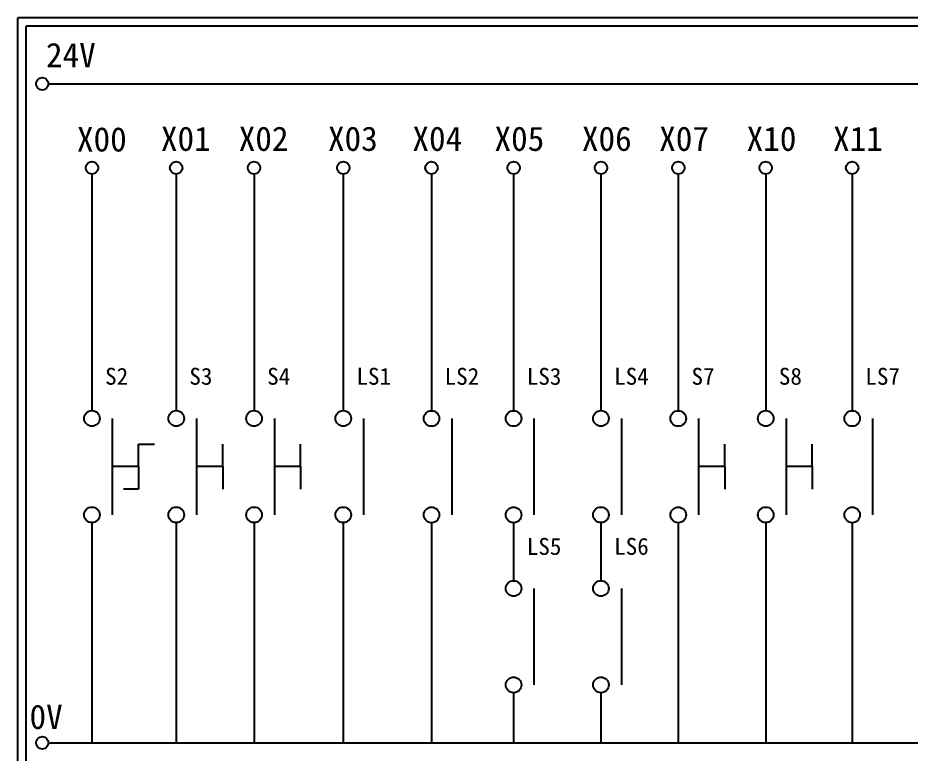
# Model space of a CAD drawing. Extents: x 325 to 612, y 3 to 207.
# Drawn here: x 325.3 to 457, y 98.4 to 207 of the extents above; entities that cross this region are included whole.
import ezdxf

# ---------------------------------------------------------------- set-up
doc = ezdxf.new("R2010")
doc.units = 0
doc.layers.get('0').update_dxf_attribs({"linetype": 'CONTINUOUS'})
doc.layers.add('圖框層', color=7, linetype='CONTINUOUS')
doc.layers.add('標尺寸層', color=3, linetype='CONTINUOUS')
doc.styles.add('STSL', font='KAIU.TTF')

msp = doc.modelspace()

# ---------------------------------------------------------------- linework, layer by layer
for p, q in [((343.12, 140.73), (343.12, 144.04)), ((355.56, 140.73), (355.56, 144.04)), ((367.04, 140.73), (367.04, 144.04)), ((429.64, 140.73), (429.64, 144.04)), ((442.54, 140.73), (442.54, 144.04)), ((343.12, 140.73), (343.12, 137.42)), ((355.56, 140.73), (355.56, 137.42)), ((367.04, 140.73), (367.04, 137.42)), ((429.64, 140.73), (429.64, 137.42)), ((442.54, 140.73), (442.54, 137.42))]:
    msp.add_line(p, q)
at = {"layer": '圖框層', "color": 7}
for p, q in [((612.32, 206.97), (325.32, 206.97)), ((325.32, 3), (325.32, 206.97)), ((611.07, 205.72), (326.57, 205.72)), ((326.57, 4.25), (326.57, 205.72))]:
    msp.add_line(p, q, dxfattribs=at)
at = {"layer": '標尺寸層', "color": 7}
for p, q in [((329.84, 197.22), (607.44, 197.22)), ((336.25, 183.91), (336.25, 148.99)), ((348.69, 183.91), (348.69, 148.99)), ((360.17, 183.91), (360.17, 148.99)), ((373.34, 183.91), (373.34, 148.99)), ((386.36, 183.91), (386.36, 148.99)), ((398.47, 183.91), (398.47, 148.99)), ((411.36, 183.91), (411.36, 148.99)), ((422.77, 183.91), (422.77, 148.99)), ((435.67, 183.91), (435.67, 148.99)), ((448.43, 183.91), (448.43, 148.99)), ((339.26, 147.84), (339.26, 133.61)), ((351.69, 147.84), (351.69, 133.61)), ((363.17, 147.84), (363.17, 133.61)), ((376.34, 147.84), (376.34, 133.61)), ((389.36, 147.83), (389.36, 133.6)), ((401.47, 147.83), (401.47, 133.6)), ((414.37, 147.84), (414.37, 133.61)), ((425.77, 147.84), (425.77, 133.61)), ((425.77, 147.83), (425.77, 133.6)), ((438.67, 147.84), (438.67, 133.61)), ((438.67, 147.84), (438.67, 133.61)), ((451.43, 147.83), (451.43, 133.6)), ((343.12, 144.04), (345.46, 144.04)), ((343.12, 140.73), (339.26, 140.73)), ((355.56, 140.73), (351.69, 140.73)), ((367.04, 140.73), (363.17, 140.73)), ((429.64, 140.73), (425.77, 140.73)), ((442.54, 140.73), (438.67, 140.73)), ((343.12, 137.42), (340.89, 137.42)), ((336.25, 132.46), (336.25, 99.96)), ((348.69, 132.46), (348.69, 99.96)), ((360.17, 132.46), (360.17, 99.96)), ((373.34, 132.46), (373.34, 99.96)), ((386.36, 132.46), (386.36, 99.96)), ((386.36, 132.45), (386.36, 99.96)), ((398.47, 132.46), (398.47, 123.89)), ((398.47, 132.45), (398.47, 123.89)), ((411.36, 132.46), (411.36, 123.9)), ((422.77, 132.46), (422.77, 99.96)), ((422.77, 132.45), (422.77, 99.96)), ((435.67, 132.46), (435.67, 99.96)), ((448.43, 132.46), (448.43, 99.96)), ((448.43, 132.45), (448.43, 99.96)), ((401.47, 122.74), (401.47, 108.51)), ((414.37, 122.74), (414.37, 108.51)), ((398.47, 107.36), (398.47, 99.96)), ((398.47, 107.36), (398.47, 99.96)), ((411.36, 107.36), (411.36, 99.96)), ((330.05, 99.96), (607.92, 99.96))]:
    msp.add_line(p, q, dxfattribs=at)
for centre, radius in [((328.92, 197.22), 0.92), ((336.25, 184.83), 0.92), ((348.69, 184.83), 0.92), ((360.17, 184.83), 0.92), ((373.34, 184.83), 0.92), ((373.34, 184.83), 0.92), ((386.36, 184.83), 0.92), ((398.47, 184.83), 0.92), ((411.36, 184.83), 0.92), ((422.77, 184.83), 0.92), ((435.67, 184.83), 0.92), ((448.43, 184.83), 0.92), ((336.25, 147.84), 1.15), ((348.69, 147.84), 1.15), ((360.17, 147.84), 1.15), ((373.34, 147.84), 1.15), ((386.36, 147.83), 1.15), ((398.47, 147.83), 1.15), ((411.36, 147.84), 1.15), ((422.77, 147.83), 1.15), ((435.67, 147.84), 1.15), ((448.43, 147.83), 1.15), ((336.25, 133.61), 1.15), ((348.69, 133.61), 1.15), ((360.17, 133.61), 1.15), ((373.34, 133.61), 1.15), ((386.36, 133.6), 1.15), ((398.47, 133.6), 1.15), ((411.36, 133.61), 1.15), ((422.77, 133.6), 1.15), ((435.67, 133.61), 1.15), ((448.43, 133.6), 1.15), ((398.47, 122.74), 1.15), ((411.36, 122.74), 1.15), ((398.47, 108.51), 1.15), ((411.36, 108.51), 1.15), ((328.92, 99.96), 0.92)]:
    msp.add_circle(centre, radius, dxfattribs=at)

# ---------------------------------------------------------------- texts
at = {"layer": '圖框層', "color": 4, "style": 'STSL'}
for s, height, p in [('24V', 3.6, (329.47, 199.68)), ('X01', 3.6, (346.43, 187.33)), ('X02', 3.6, (357.91, 187.33)), ('X03', 3.6, (371.08, 187.33)), ('X04', 3.6, (383.54, 187.33)), ('X05', 3.6, (395.65, 187.33)), ('X06', 3.6, (408.55, 187.33)), ('X07', 3.6, (419.95, 187.33)), ('X10', 3.6, (432.85, 187.33)), ('X11', 3.6, (445.61, 187.33)), ('X00', 3.6, (334.04, 187.24)), ('S2', 2.5, (338.2, 152.81)), ('S3', 2.5, (350.63, 152.81)), ('S4', 2.5, (362.11, 152.81)), ('LS1', 2.5, (375.28, 152.81)), ('LS2', 2.5, (388.3, 152.8)), ('LS3', 2.5, (400.42, 152.8)), ('LS4', 2.5, (413.31, 152.81)), ('S7', 2.5, (424.72, 152.8)), ('S8', 2.5, (437.61, 152.81)), ('LS7', 2.5, (450.38, 152.8)), ('LS5', 2.5, (400.42, 127.7)), ('LS6', 2.5, (413.31, 127.71)), ('0V', 3.6, (327.04, 102))]:
    msp.add_text(s, height=height, dxfattribs=at).set_placement(p)

doc.saveas('drawing.dxf')
